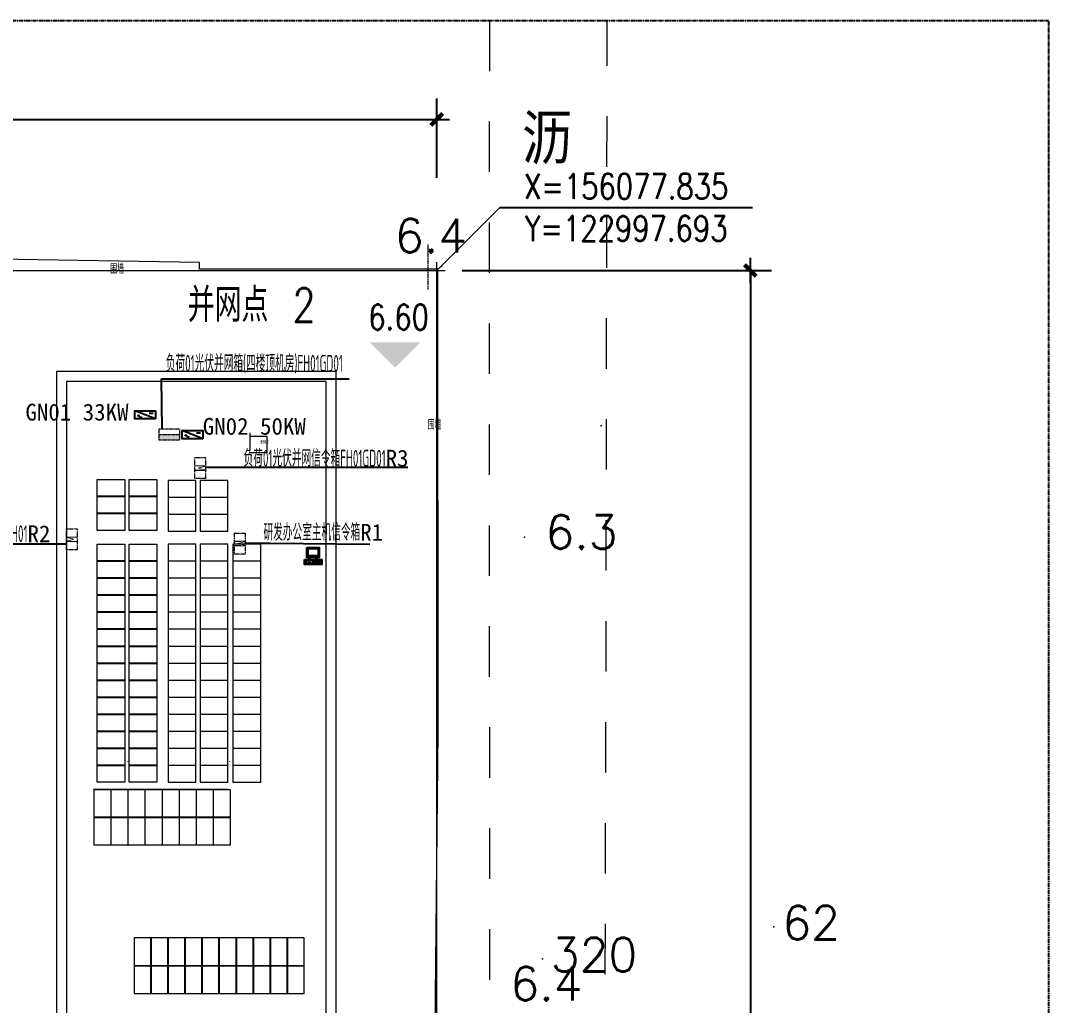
# Model space of a CAD drawing. Header units: millimetres. Extents: x 2511 to 152931, y 805 to 220503.
# Drawn here: x 91862 to 152931, y 161972 to 220503 of the extents above; entities that cross this region are included whole.
import ezdxf
from ezdxf.enums import TextEntityAlignment as Align

# ---------------------------------------------------------------- set-up
doc = ezdxf.new("R2010")
doc.units = ezdxf.units.MM
for name, pattern in [('CENTERX2', [4, 2.5, -0.5, 0.5, -0.5]), ('X5', [3, 2, -1]), ('X6', [2, 1, -1])]:
    doc.linetypes.add(name, pattern=pattern)
doc.layers.add('_0', color=7, linetype='Continuous', lineweight=25)
for name, color, linetype in [('A-DOOR', 51, 'Continuous'), ('DLSS', 5, 'Continuous'), ('E_EQPT', 200, 'Continuous'), ('GCD', 1, 'Continuous'), ('LABEL', 7, 'Continuous'), ('PUB_DIM', 3, 'Continuous'), ('PUB_TEXT', 7, 'Continuous'), ('YZH', 2, 'Continuous'), ('ZDH', 1, 'Continuous'), ('内部道路', 2, 'X6'), ('拟建建筑', 1, 'X5'), ('汇流箱逆变器', 7, 'Continuous'), ('规划红线', 5, 'Continuous')]:
    doc.layers.add(name, color=color, linetype=linetype)
doc.styles.add('_DIMFONT', font='TXT.shx', dxfattribs={"bigfont": 'hztxt.shx'})
doc.styles.add('_HZTXT', font='txt.shx', dxfattribs={"width": 0.8, "bigfont": 'hztxt.shx'})
doc.styles.add('DIM_FONT', font='SIMPLEX.shx', dxfattribs={"width": 0.3, "bigfont": 'GBCBIG.shx'})
doc.styles.add('HZ', font='romanS.shx', dxfattribs={"width": 0.8, "bigfont": 'hztxt.shx'})
doc.styles.get("Standard").update_dxf_attribs({"font": 'arial.ttf'})
doc.styles.add('系统图文字', font='tssdeng.shx', dxfattribs={"width": 0.5, "bigfont": 'hztxt.shx'})
doc.linetypes.add('X17', pattern='A,9.4,[169,symbolx.shx,S=1,R=0,X=0,Y=0.15],0.6', length=10)
doc.dimstyles.new('DIMN500', dxfattribs={"dimscale": 5, "dimtxt": 300, "dimasz": 1, "dimexe": 250, "dimexo": 300, "dimgap": 150, "dimtad": 1, "dimdec": 0, "dimdsep": 46, "dimtxsty": 'DIM_FONT', "dimblk": '_dimx', "dimcen": 2.5, "dimclrt": 7, "dimadec": 0, "dimazin": 0, "dimtfac": 1, "dimtdec": 0, "dimtix": 1, "dimtmove": 2, "dimatfit": 3, "dimldrblk": '_dimx', "dimfxl": 0, "dimarcsym": 0})
doc.dimstyles.new('ISO-25', dxfattribs={"dimtxt": 2.5, "dimasz": 2.5, "dimexe": 1.25, "dimexo": 0.625, "dimtad": 1, "dimtxsty": 'Standard', "dimcen": 2.5, "dimadec": 0, "dimazin": 0, "dimtfac": 1, "dimtmove": 0, "dimatfit": 3, "dimfxl": 0, "dimarcsym": 0})

# ---------------------------------------------------------------- blocks, each defined once
blk = doc.blocks.new('_dimx')
blk.add_line((-150, 0), (150, 0))
at = {"const_width": 50}
blk.add_lwpolyline([(-70, -70), (70, 70)], dxfattribs=at)
blk = doc.blocks.new('*D13')
at = {"layer": 'Defpoints', "color": 0, "transparency": 16777216}
for p in [(116594, 214628), (13571, 209640), (116594, 209650)]:
    blk.add_point(p, dxfattribs=at)
at = {"layer": 'PUB_DIM', "color": 0, "lineweight": -2, "transparency": 16777216}
for p, q in [((13571, 211140), (13570, 215868)), ((116594, 211150), (116593, 215878)), ((13576, 214618), (116589, 214628))]:
    blk.add_line(p, q, dxfattribs=at)
at = {"layer": 'PUB_DIM', "color": 0, "lineweight": -2, "transparency": 16777216, "xscale": 5, "yscale": 5, "zscale": 5}
for p, rotation in [((13571, 214618), 180.0055614551142), ((116594, 214628), 0.005561455114237421)]:
    blk.add_blockref('_dimx', p, dxfattribs=dict(at, rotation=rotation))
at = {"layer": 'PUB_DIM', "color": 7, "lineweight": 0, "transparency": 16777216, "insert": (65082, 216123), "char_height": 1500, "attachment_point": 5, "rotation": 0.00556, "style": 'DIM_FONT'}
blk.add_mtext('103.0m', dxfattribs=at)
blk = doc.blocks.new('_DIMZB1')
blk.add_line((0, 0), (3000, 0))
at = {"style": '_DIMFONT', "width": 0.8}
for tag, p in [('X=', (1500, 250)), ('Y=', (1500, -250))]:
    blk.add_attdef(tag, text='', height=300, dxfattribs=at).set_placement(p, align=Align.MIDDLE)
blk = doc.blocks.new('*D12')
at = {"layer": 'Defpoints', "color": 0, "transparency": 16777216}
for p in [(116594, 205650), (116594, 19650), (135223, 19650)]:
    blk.add_point(p, dxfattribs=at)
at = {"layer": 'PUB_DIM', "color": 0, "lineweight": -2, "transparency": 16777216}
for p, q in [((118094, 205650), (136473, 205650)), ((135223, 205645), (135223, 19655)), ((118094, 19650), (136473, 19650))]:
    blk.add_line(p, q, dxfattribs=at)
at = {"layer": 'PUB_DIM', "color": 0, "lineweight": -2, "transparency": 16777216, "xscale": 5, "yscale": 5, "zscale": 5}
for p, rotation in [((135223, 205650), 90), ((135223, 19650), 270)]:
    blk.add_blockref('_dimx', p, dxfattribs=dict(at, rotation=rotation))
at = {"layer": 'PUB_DIM', "color": 7, "lineweight": 0, "transparency": 16777216, "insert": (133723, 112650), "char_height": 1500, "attachment_point": 5, "rotation": 90, "style": 'DIM_FONT'}
blk.add_mtext('186.0m', dxfattribs=at)
blk = doc.blocks.new('A$C1D607A54')
for p, q in [((404, 344), (404, 1044)), ((504, 1144), (717, 1144)), ((1430, 244), (504, 244)), ((717, 1144), (1467, 328)), ((912, 1881), (912, 1707)), ((912, 1707), (1359, 1707)), ((1717, 244), (967, 1060)), ((1004, 1144), (1978, 1144)), ((1359, 1707), (1359, 1566)), ((1359, 1566), (1605, 1566)), ((1978, 244), (1717, 244)), ((2078, 1044), (2078, 344)), ((3170, 1566), (2924, 1566)), ((3617, 1707), (3170, 1707)), ((3170, 1707), (3170, 1566)), ((3617, 1881), (3617, 1707))]:
    blk.add_line(p, q)
for points in [[(640, 4510), (3889, 4510), (3889, 1881), (640, 1881)], [(0, 1330), (4547, 1330), (4547, 0), (0, 0)], [(1007, 2110), (1237, 2110), (1237, 2042), (1007, 2042)], [(2586, 1144), (4253, 1144), (4253, 244), (2586, 244)]]:
    blk.add_lwpolyline(points, close=True)
for points in [[(1070, 4260), (3459, 4260, -0.4142136), (3559, 4160), (3559, 2416, -0.4142136), (3459, 2316), (1070, 2316, -0.4142136), (970, 2416), (970, 4160, -0.4142136)], [(2750, 1027), (2768, 1027, -0.4142136), (2773, 1022), (2773, 763, -0.4142136), (2768, 758), (2750, 758, -0.4142136), (2745, 763), (2745, 1022, -0.4142136)], [(2750, 360), (2768, 360, 0.4142136), (2773, 365), (2773, 625, 0.4142136), (2768, 630), (2750, 630, 0.4142136), (2745, 625), (2745, 365, 0.4142136)], [(2792, 1027), (2810, 1027, -0.4142136), (2815, 1022), (2815, 763, -0.4142136), (2810, 758), (2792, 758, -0.4142136), (2787, 763), (2787, 1022, -0.4142136)], [(2792, 360), (2810, 360, 0.4142136), (2815, 365), (2815, 625, 0.4142136), (2810, 630), (2792, 630, 0.4142136), (2787, 625), (2787, 365, 0.4142136)], [(2834, 1027), (2852, 1027, -0.4142136), (2857, 1022), (2857, 763, -0.4142136), (2852, 758), (2834, 758, -0.4142136), (2829, 763), (2829, 1022, -0.4142136)], [(2834, 360), (2852, 360, 0.4142136), (2857, 365), (2857, 625, 0.4142136), (2852, 630), (2834, 630, 0.4142136), (2829, 625), (2829, 365, 0.4142136)], [(2876, 1027), (2894, 1027, -0.4142136), (2899, 1022), (2899, 763, -0.4142136), (2894, 758), (2876, 758, -0.4142136), (2871, 763), (2871, 1022, -0.4142136)], [(2876, 360), (2894, 360, 0.4142136), (2899, 365), (2899, 625, 0.4142136), (2894, 630), (2876, 630, 0.4142136), (2871, 625), (2871, 365, 0.4142136)], [(2918, 1027), (2936, 1027, -0.4142136), (2941, 1022), (2941, 763, -0.4142136), (2936, 758), (2918, 758, -0.4142136), (2913, 763), (2913, 1022, -0.4142136)], [(2918, 360), (2936, 360, 0.4142136), (2941, 365), (2941, 625, 0.4142136), (2936, 630), (2918, 630, 0.4142136), (2913, 625), (2913, 365, 0.4142136)], [(2960, 1027), (2978, 1027, -0.4142136), (2983, 1022), (2983, 763, -0.4142136), (2978, 758), (2960, 758, -0.4142136), (2955, 763), (2955, 1022, -0.4142136)], [(2960, 360), (2978, 360, 0.4142136), (2983, 365), (2983, 625, 0.4142136), (2978, 630), (2960, 630, 0.4142136), (2955, 625), (2955, 365, 0.4142136)], [(3002, 1027), (3020, 1027, -0.4142136), (3025, 1022), (3025, 763, -0.4142136), (3020, 758), (3002, 758, -0.4142136), (2997, 763), (2997, 1022, -0.4142136)], [(3002, 360), (3020, 360, 0.4142136), (3025, 365), (3025, 625, 0.4142136), (3020, 630), (3002, 630, 0.4142136), (2997, 625), (2997, 365, 0.4142136)], [(3044, 1027), (3062, 1027, -0.4142136), (3067, 1022), (3067, 763, -0.4142136), (3062, 758), (3044, 758, -0.4142136), (3039, 763), (3039, 1022, -0.4142136)], [(3044, 360), (3062, 360, 0.4142136), (3067, 365), (3067, 625, 0.4142136), (3062, 630), (3044, 630, 0.4142136), (3039, 625), (3039, 365, 0.4142136)], [(3086, 1027), (3104, 1027, -0.4142136), (3109, 1022), (3109, 763, -0.4142136), (3104, 758), (3086, 758, -0.4142136), (3081, 763), (3081, 1022, -0.4142136)], [(3086, 360), (3104, 360, 0.4142136), (3109, 365), (3109, 625, 0.4142136), (3104, 630), (3086, 630, 0.4142136), (3081, 625), (3081, 365, 0.4142136)], [(3129, 1027), (3146, 1027, -0.4142136), (3151, 1022), (3151, 763, -0.4142136), (3146, 758), (3129, 758, -0.4142136), (3124, 763), (3124, 1022, -0.4142136)], [(3129, 360), (3146, 360, 0.4142136), (3151, 365), (3151, 625, 0.4142136), (3146, 630), (3129, 630, 0.4142136), (3124, 625), (3124, 365, 0.4142136)], [(3171, 1027), (3189, 1027, -0.4142136), (3194, 1022), (3194, 763, -0.4142136), (3189, 758), (3171, 758, -0.4142136), (3166, 763), (3166, 1022, -0.4142136)], [(3171, 360), (3189, 360, 0.4142136), (3194, 365), (3194, 625, 0.4142136), (3189, 630), (3171, 630, 0.4142136), (3166, 625), (3166, 365, 0.4142136)], [(3213, 1027), (3231, 1027, -0.4142136), (3236, 1022), (3236, 763, -0.4142136), (3231, 758), (3213, 758, -0.4142136), (3208, 763), (3208, 1022, -0.4142136)], [(3213, 360), (3231, 360, 0.4142136), (3236, 365), (3236, 625, 0.4142136), (3231, 630), (3213, 630, 0.4142136), (3208, 625), (3208, 365, 0.4142136)], [(3255, 1027), (3273, 1027, -0.4142136), (3278, 1022), (3278, 763, -0.4142136), (3273, 758), (3255, 758, -0.4142136), (3250, 763), (3250, 1022, -0.4142136)], [(3255, 360), (3273, 360, 0.4142136), (3278, 365), (3278, 625, 0.4142136), (3273, 630), (3255, 630, 0.4142136), (3250, 625), (3250, 365, 0.4142136)], [(3297, 1027), (3315, 1027, -0.4142136), (3320, 1022), (3320, 763, -0.4142136), (3315, 758), (3297, 758, -0.4142136), (3292, 763), (3292, 1022, -0.4142136)], [(3297, 360), (3315, 360, 0.4142136), (3320, 365), (3320, 625, 0.4142136), (3315, 630), (3297, 630, 0.4142136), (3292, 625), (3292, 365, 0.4142136)], [(3339, 1027), (3357, 1027, -0.4142136), (3362, 1022), (3362, 763, -0.4142136), (3357, 758), (3339, 758, -0.4142136), (3334, 763), (3334, 1022, -0.4142136)], [(3339, 360), (3357, 360, 0.4142136), (3362, 365), (3362, 625, 0.4142136), (3357, 630), (3339, 630, 0.4142136), (3334, 625), (3334, 365, 0.4142136)], [(3381, 1027), (3399, 1027, -0.4142136), (3404, 1022), (3404, 763, -0.4142136), (3399, 758), (3381, 758, -0.4142136), (3376, 763), (3376, 1022, -0.4142136)], [(3381, 360), (3399, 360, 0.4142136), (3404, 365), (3404, 625, 0.4142136), (3399, 630), (3381, 630, 0.4142136), (3376, 625), (3376, 365, 0.4142136)], [(3423, 1027), (3441, 1027, -0.4142136), (3446, 1022), (3446, 763, -0.4142136), (3441, 758), (3423, 758, -0.4142136), (3418, 763), (3418, 1022, -0.4142136)], [(3423, 360), (3441, 360, 0.4142136), (3446, 365), (3446, 625, 0.4142136), (3441, 630), (3423, 630, 0.4142136), (3418, 625), (3418, 365, 0.4142136)], [(3465, 1027), (3483, 1027, -0.4142136), (3488, 1022), (3488, 763, -0.4142136), (3483, 758), (3465, 758, -0.4142136), (3460, 763), (3460, 1022, -0.4142136)], [(3465, 360), (3483, 360, 0.4142136), (3488, 365), (3488, 625, 0.4142136), (3483, 630), (3465, 630, 0.4142136), (3460, 625), (3460, 365, 0.4142136)], [(3507, 1027), (3525, 1027, -0.4142136), (3530, 1022), (3530, 763, -0.4142136), (3525, 758), (3507, 758, -0.4142136), (3502, 763), (3502, 1022, -0.4142136)], [(3507, 360), (3525, 360, 0.4142136), (3530, 365), (3530, 625, 0.4142136), (3525, 630), (3507, 630, 0.4142136), (3502, 625), (3502, 365, 0.4142136)], [(3549, 1027), (3567, 1027, -0.4142136), (3572, 1022), (3572, 763, -0.4142136), (3567, 758), (3549, 758, -0.4142136), (3544, 763), (3544, 1022, -0.4142136)], [(3549, 360), (3567, 360, 0.4142136), (3572, 365), (3572, 625, 0.4142136), (3567, 630), (3549, 630, 0.4142136), (3544, 625), (3544, 365, 0.4142136)], [(3591, 1027), (3609, 1027, -0.4142136), (3614, 1022), (3614, 763, -0.4142136), (3609, 758), (3591, 758, -0.4142136), (3586, 763), (3586, 1022, -0.4142136)], [(3591, 360), (3609, 360, 0.4142136), (3614, 365), (3614, 625, 0.4142136), (3609, 630), (3591, 630, 0.4142136), (3586, 625), (3586, 365, 0.4142136)], [(3633, 1027), (3651, 1027, -0.4142136), (3656, 1022), (3656, 763, -0.4142136), (3651, 758), (3633, 758, -0.4142136), (3628, 763), (3628, 1022, -0.4142136)], [(3633, 360), (3651, 360, 0.4142136), (3656, 365), (3656, 625, 0.4142136), (3651, 630), (3633, 630, 0.4142136), (3628, 625), (3628, 365, 0.4142136)], [(3675, 1027), (3693, 1027, -0.4142136), (3698, 1022), (3698, 763, -0.4142136), (3693, 758), (3675, 758, -0.4142136), (3670, 763), (3670, 1022, -0.4142136)], [(3675, 360), (3693, 360, 0.4142136), (3698, 365), (3698, 625, 0.4142136), (3693, 630), (3675, 630, 0.4142136), (3670, 625), (3670, 365, 0.4142136)], [(3718, 1027), (3735, 1027, -0.4142136), (3740, 1022), (3740, 763, -0.4142136), (3735, 758), (3718, 758, -0.4142136), (3713, 763), (3713, 1022, -0.4142136)], [(3718, 360), (3735, 360, 0.4142136), (3740, 365), (3740, 625, 0.4142136), (3735, 630), (3718, 630, 0.4142136), (3713, 625), (3713, 365, 0.4142136)], [(3760, 1027), (3778, 1027, -0.4142136), (3783, 1022), (3783, 763, -0.4142136), (3778, 758), (3760, 758, -0.4142136), (3755, 763), (3755, 1022, -0.4142136)], [(3760, 360), (3778, 360, 0.4142136), (3783, 365), (3783, 625, 0.4142136), (3778, 630), (3760, 630, 0.4142136), (3755, 625), (3755, 365, 0.4142136)], [(3802, 1027), (3820, 1027, -0.4142136), (3825, 1022), (3825, 763, -0.4142136), (3820, 758), (3802, 758, -0.4142136), (3797, 763), (3797, 1022, -0.4142136)], [(3802, 360), (3820, 360, 0.4142136), (3825, 365), (3825, 625, 0.4142136), (3820, 630), (3802, 630, 0.4142136), (3797, 625), (3797, 365, 0.4142136)], [(3844, 1027), (3862, 1027, -0.4142136), (3867, 1022), (3867, 763, -0.4142136), (3862, 758), (3844, 758, -0.4142136), (3839, 763), (3839, 1022, -0.4142136)], [(3844, 360), (3862, 360, 0.4142136), (3867, 365), (3867, 625, 0.4142136), (3862, 630), (3844, 630, 0.4142136), (3839, 625), (3839, 365, 0.4142136)], [(3886, 1027), (3904, 1027, -0.4142136), (3909, 1022), (3909, 763, -0.4142136), (3904, 758), (3886, 758, -0.4142136), (3881, 763), (3881, 1022, -0.4142136)], [(3886, 360), (3904, 360, 0.4142136), (3909, 365), (3909, 625, 0.4142136), (3904, 630), (3886, 630, 0.4142136), (3881, 625), (3881, 365, 0.4142136)], [(3928, 1027), (3946, 1027, -0.4142136), (3951, 1022), (3951, 763, -0.4142136), (3946, 758), (3928, 758, -0.4142136), (3923, 763), (3923, 1022, -0.4142136)], [(3928, 360), (3946, 360, 0.4142136), (3951, 365), (3951, 625, 0.4142136), (3946, 630), (3928, 630, 0.4142136), (3923, 625), (3923, 365, 0.4142136)], [(3970, 1027), (3988, 1027, -0.4142136), (3993, 1022), (3993, 763, -0.4142136), (3988, 758), (3970, 758, -0.4142136), (3965, 763), (3965, 1022, -0.4142136)], [(3970, 360), (3988, 360, 0.4142136), (3993, 365), (3993, 625, 0.4142136), (3988, 630), (3970, 630, 0.4142136), (3965, 625), (3965, 365, 0.4142136)], [(4012, 1027), (4030, 1027, -0.4142136), (4035, 1022), (4035, 763, -0.4142136), (4030, 758), (4012, 758, -0.4142136), (4007, 763), (4007, 1022, -0.4142136)], [(4012, 360), (4030, 360, 0.4142136), (4035, 365), (4035, 625, 0.4142136), (4030, 630), (4012, 630, 0.4142136), (4007, 625), (4007, 365, 0.4142136)], [(4054, 1027), (4072, 1027, -0.4142136), (4077, 1022), (4077, 763, -0.4142136), (4072, 758), (4054, 758, -0.4142136), (4049, 763), (4049, 1022, -0.4142136)], [(4054, 360), (4072, 360, 0.4142136), (4077, 365), (4077, 625, 0.4142136), (4072, 630), (4054, 630, 0.4142136), (4049, 625), (4049, 365, 0.4142136)]]:
    blk.add_lwpolyline(points, format="xyb", close=True)
for centre, radius, start, end in [((504, 1044), 100, 90, 180), ((504, 344), 100, 180, 270), ((1004, 1094), 50, 90, 222.58401), ((1867, -13), 1601, 99.40858, 122.97654), ((1430, 294), 50, 270, 42.58401), ((1978, 1044), 100, 0, 90), ((1978, 344), 100, 270, 0), ((2662, -13), 1601, 57.02346, 80.59142)]:
    blk.add_arc(centre, radius, start, end)
blk = doc.blocks.new('huiliuxiang')
at = {"layer": 'E_EQPT'}
for p, q in [((3233230, -6063851), (3234480, -6064347)), ((3233366, -6064190), (3233601, -6064190))]:
    blk.add_line(p, q, dxfattribs=at)
blk.add_lwpolyline([(3233230, -6063851), (3234480, -6063851), (3234480, -6064347), (3233230, -6064347)], close=True, dxfattribs=at)
for centre, radius, start, end in [((3234128, -6064003), 63.2, 359.21307, 180.78693), ((3234255, -6064003), 63.6, 180.78116, 359.21884)]:
    blk.add_arc(centre, radius, start, end, dxfattribs=at)
blk = doc.blocks.new('动力箱')
h = blk.add_hatch(color=1)
h.dxf.hatch_style = 1
h.paths.add_polyline_path([(67913, 199582), (67913, 199129), (69694, 199129), (69694, 199582)])
at = {"layer": 'A-DOOR', "color": 1, "linetype": 'CENTERX2', "lineweight": 15}
blk.add_line((67913, 199582), (69694, 199582), dxfattribs=at)
blk.add_lwpolyline([(67913, 199129), (69694, 199129), (69694, 200036), (67913, 200036)], close=True, dxfattribs=at)

msp = doc.modelspace()

# ---------------------------------------------------------------- hatches: boundary and pattern name
at = {"lineweight": 0, "transparency": 33554470}
msp.add_hatch(color=256, dxfattribs=at).paths.add_polyline_path([(112616.08, 201380.44), (114116.08, 199880.44), (115616.08, 201380.44)])

# ---------------------------------------------------------------- linework, layer by layer
at = {"color": 3}
for points in [[(114877.92, 193937.76), (104756.11, 193934.41), (102849.64, 193934.41)], [(112613.66, 189371.53), (106682.95, 189424.41), (105215.1, 189424.41)]]:
    msp.add_lwpolyline(points, dxfattribs=at)
at = {"color": 3, "lineweight": 0, "transparency": 33554470}
for points in [[(96406.99, 193223.64), (98056.99, 193223.64), (98056.99, 192231.64), (96406.99, 192231.64), (96406.99, 193223.64)], [(98308.8, 193223.64), (99958.8, 193223.64), (99958.8, 192231.64), (98308.8, 192231.64), (98308.8, 193223.64)], [(102279.11, 193177.33), (100629.11, 193177.33), (100629.11, 192185.33), (102279.11, 192185.33), (102279.11, 193177.33)], [(104180.92, 193177.33), (102530.92, 193177.33), (102530.92, 192185.33), (104180.92, 192185.33), (104180.92, 193177.33)], [(96406.99, 192211.64), (98056.99, 192211.64), (98056.99, 191219.64), (96406.99, 191219.64), (96406.99, 192211.64)], [(98308.8, 192211.64), (99958.8, 192211.64), (99958.8, 191219.64), (98308.8, 191219.64), (98308.8, 192211.64)], [(102279.11, 192165.33), (100629.11, 192165.33), (100629.11, 191173.33), (102279.11, 191173.33), (102279.11, 192165.33)], [(104180.92, 192165.33), (102530.92, 192165.33), (102530.92, 191173.33), (104180.92, 191173.33), (104180.92, 192165.33)], [(96406.99, 191199.64), (98056.99, 191199.64), (98056.99, 190207.64), (96406.99, 190207.64), (96406.99, 191199.64)], [(98308.8, 191199.64), (99958.8, 191199.64), (99958.8, 190207.64), (98308.8, 190207.64), (98308.8, 191199.64)], [(102279.11, 191153.33), (100629.11, 191153.33), (100629.11, 190161.33), (102279.11, 190161.33), (102279.11, 191153.33)], [(104180.92, 191153.33), (102530.92, 191153.33), (102530.92, 190161.33), (104180.92, 190161.33), (104180.92, 191153.33)], [(96406.99, 189384.98), (98056.99, 189384.98), (98056.99, 188392.98), (96406.99, 188392.98), (96406.99, 189384.98)], [(98308.8, 189384.98), (99958.8, 189384.98), (99958.8, 188392.98), (98308.8, 188392.98), (98308.8, 189384.98)], [(102279.11, 189384.98), (100629.11, 189384.98), (100629.11, 188392.98), (102279.11, 188392.98), (102279.11, 189384.98)], [(104180.92, 189384.98), (102530.92, 189384.98), (102530.92, 188392.98), (104180.92, 188392.98), (104180.92, 189384.98)], [(96406.99, 188372.98), (98056.99, 188372.98), (98056.99, 187380.98), (96406.99, 187380.98), (96406.99, 188372.98)], [(98308.8, 188372.98), (99958.8, 188372.98), (99958.8, 187380.98), (98308.8, 187380.98), (98308.8, 188372.98)], [(102279.11, 188372.98), (100629.11, 188372.98), (100629.11, 187380.98), (102279.11, 187380.98), (102279.11, 188372.98)], [(104180.92, 188372.98), (102530.92, 188372.98), (102530.92, 187380.98), (104180.92, 187380.98), (104180.92, 188372.98)], [(96406.99, 187360.98), (98056.99, 187360.98), (98056.99, 186368.98), (96406.99, 186368.98), (96406.99, 187360.98)], [(98308.8, 187360.98), (99958.8, 187360.98), (99958.8, 186368.98), (98308.8, 186368.98), (98308.8, 187360.98)], [(102279.11, 187360.98), (100629.11, 187360.98), (100629.11, 186368.98), (102279.11, 186368.98), (102279.11, 187360.98)], [(104180.92, 187360.98), (102530.92, 187360.98), (102530.92, 186368.98), (104180.92, 186368.98), (104180.92, 187360.98)], [(96406.99, 186348.98), (98056.99, 186348.98), (98056.99, 185356.98), (96406.99, 185356.98), (96406.99, 186348.98)], [(98308.8, 186348.98), (99958.8, 186348.98), (99958.8, 185356.98), (98308.8, 185356.98), (98308.8, 186348.98)], [(102279.11, 186348.98), (100629.11, 186348.98), (100629.11, 185356.98), (102279.11, 185356.98), (102279.11, 186348.98)], [(104180.92, 186348.98), (102530.92, 186348.98), (102530.92, 185356.98), (104180.92, 185356.98), (104180.92, 186348.98)], [(96406.99, 185336.98), (98056.99, 185336.98), (98056.99, 184344.98), (96406.99, 184344.98), (96406.99, 185336.98)], [(98308.8, 185336.98), (99958.8, 185336.98), (99958.8, 184344.98), (98308.8, 184344.98), (98308.8, 185336.98)], [(102279.11, 185336.98), (100629.11, 185336.98), (100629.11, 184344.98), (102279.11, 184344.98), (102279.11, 185336.98)], [(104180.92, 185336.98), (102530.92, 185336.98), (102530.92, 184344.98), (104180.92, 184344.98), (104180.92, 185336.98)], [(96406.99, 184324.98), (98056.99, 184324.98), (98056.99, 183332.98), (96406.99, 183332.98), (96406.99, 184324.98)], [(98308.8, 184324.98), (99958.8, 184324.98), (99958.8, 183332.98), (98308.8, 183332.98), (98308.8, 184324.98)], [(102279.11, 184324.98), (100629.11, 184324.98), (100629.11, 183332.98), (102279.11, 183332.98), (102279.11, 184324.98)], [(104180.92, 184324.98), (102530.92, 184324.98), (102530.92, 183332.98), (104180.92, 183332.98), (104180.92, 184324.98)], [(96406.99, 183312.98), (98056.99, 183312.98), (98056.99, 182320.98), (96406.99, 182320.98), (96406.99, 183312.98)], [(98308.8, 183312.98), (99958.8, 183312.98), (99958.8, 182320.98), (98308.8, 182320.98), (98308.8, 183312.98)], [(102279.11, 183312.98), (100629.11, 183312.98), (100629.11, 182320.98), (102279.11, 182320.98), (102279.11, 183312.98)], [(104180.92, 183312.98), (102530.92, 183312.98), (102530.92, 182320.98), (104180.92, 182320.98), (104180.92, 183312.98)], [(96406.99, 182300.98), (98056.99, 182300.98), (98056.99, 181308.98), (96406.99, 181308.98), (96406.99, 182300.98)], [(98308.8, 182300.98), (99958.8, 182300.98), (99958.8, 181308.98), (98308.8, 181308.98), (98308.8, 182300.98)], [(102279.11, 182300.98), (100629.11, 182300.98), (100629.11, 181308.98), (102279.11, 181308.98), (102279.11, 182300.98)], [(104180.92, 182300.98), (102530.92, 182300.98), (102530.92, 181308.98), (104180.92, 181308.98), (104180.92, 182300.98)], [(96406.99, 181288.98), (98056.99, 181288.98), (98056.99, 180296.98), (96406.99, 180296.98), (96406.99, 181288.98)], [(98308.8, 181288.98), (99958.8, 181288.98), (99958.8, 180296.98), (98308.8, 180296.98), (98308.8, 181288.98)], [(102279.11, 181288.98), (100629.11, 181288.98), (100629.11, 180296.98), (102279.11, 180296.98), (102279.11, 181288.98)], [(104180.92, 181288.98), (102530.92, 181288.98), (102530.92, 180296.98), (104180.92, 180296.98), (104180.92, 181288.98)], [(96406.99, 180276.98), (98056.99, 180276.98), (98056.99, 179284.98), (96406.99, 179284.98), (96406.99, 180276.98)], [(98308.8, 180276.98), (99958.8, 180276.98), (99958.8, 179284.98), (98308.8, 179284.98), (98308.8, 180276.98)], [(102279.11, 180276.98), (100629.11, 180276.98), (100629.11, 179284.98), (102279.11, 179284.98), (102279.11, 180276.98)], [(104180.92, 180276.98), (102530.92, 180276.98), (102530.92, 179284.98), (104180.92, 179284.98), (104180.92, 180276.98)], [(96406.99, 179264.98), (98056.99, 179264.98), (98056.99, 178272.98), (96406.99, 178272.98), (96406.99, 179264.98)], [(98308.8, 179264.98), (99958.8, 179264.98), (99958.8, 178272.98), (98308.8, 178272.98), (98308.8, 179264.98)], [(102279.11, 179264.98), (100629.11, 179264.98), (100629.11, 178272.98), (102279.11, 178272.98), (102279.11, 179264.98)], [(104180.92, 179264.98), (102530.92, 179264.98), (102530.92, 178272.98), (104180.92, 178272.98), (104180.92, 179264.98)], [(96406.99, 178252.98), (98056.99, 178252.98), (98056.99, 177260.98), (96406.99, 177260.98), (96406.99, 178252.98)], [(98308.8, 178252.98), (99958.8, 178252.98), (99958.8, 177260.98), (98308.8, 177260.98), (98308.8, 178252.98)], [(102279.11, 178252.98), (100629.11, 178252.98), (100629.11, 177260.98), (102279.11, 177260.98), (102279.11, 178252.98)], [(104180.92, 178252.98), (102530.92, 178252.98), (102530.92, 177260.98), (104180.92, 177260.98), (104180.92, 178252.98)], [(96406.99, 177240.98), (98056.99, 177240.98), (98056.99, 176248.98), (96406.99, 176248.98), (96406.99, 177240.98)], [(98308.8, 177240.98), (99958.8, 177240.98), (99958.8, 176248.98), (98308.8, 176248.98), (98308.8, 177240.98)], [(102279.11, 177240.98), (100629.11, 177240.98), (100629.11, 176248.98), (102279.11, 176248.98), (102279.11, 177240.98)], [(104180.92, 177240.98), (102530.92, 177240.98), (102530.92, 176248.98), (104180.92, 176248.98), (104180.92, 177240.98)], [(96406.99, 176228.98), (98056.99, 176228.98), (98056.99, 175236.98), (96406.99, 175236.98), (96406.99, 176228.98)], [(98308.8, 176228.98), (99958.8, 176228.98), (99958.8, 175236.98), (98308.8, 175236.98), (98308.8, 176228.98)], [(102279.11, 176228.98), (100629.11, 176228.98), (100629.11, 175236.98), (102279.11, 175236.98), (102279.11, 176228.98)], [(104180.92, 176228.98), (102530.92, 176228.98), (102530.92, 175236.98), (104180.92, 175236.98), (104180.92, 176228.98)], [(97230.86, 174807.75), (97230.86, 173157.75), (96238.86, 173157.75), (96238.86, 174807.75), (97230.86, 174807.75)], [(98242.86, 174807.75), (98242.86, 173157.75), (97250.86, 173157.75), (97250.86, 174807.75), (98242.86, 174807.75)], [(99254.86, 174807.75), (99254.86, 173157.75), (98262.86, 173157.75), (98262.86, 174807.75), (99254.86, 174807.75)], [(100266.86, 174807.75), (100266.86, 173157.75), (99274.86, 173157.75), (99274.86, 174807.75), (100266.86, 174807.75)], [(101278.86, 174807.75), (101278.86, 173157.75), (100286.86, 173157.75), (100286.86, 174807.75), (101278.86, 174807.75)], [(102290.86, 174807.75), (102290.86, 173157.75), (101298.86, 173157.75), (101298.86, 174807.75), (102290.86, 174807.75)], [(103302.86, 174807.75), (103302.86, 173157.75), (102310.86, 173157.75), (102310.86, 174807.75), (103302.86, 174807.75)], [(104314.86, 174807.75), (104314.86, 173157.75), (103322.86, 173157.75), (103322.86, 174807.75), (104314.86, 174807.75)], [(97230.86, 173137.75), (97230.86, 171487.75), (96238.86, 171487.75), (96238.86, 173137.75), (97230.86, 173137.75)], [(98242.86, 173137.75), (98242.86, 171487.75), (97250.86, 171487.75), (97250.86, 173137.75), (98242.86, 173137.75)], [(99254.86, 173137.75), (99254.86, 171487.75), (98262.86, 171487.75), (98262.86, 173137.75), (99254.86, 173137.75)], [(100266.86, 173137.75), (100266.86, 171487.75), (99274.86, 171487.75), (99274.86, 173137.75), (100266.86, 173137.75)], [(101278.86, 173137.75), (101278.86, 171487.75), (100286.86, 171487.75), (100286.86, 173137.75), (101278.86, 173137.75)], [(102290.86, 173137.75), (102290.86, 171487.75), (101298.86, 171487.75), (101298.86, 173137.75), (102290.86, 173137.75)], [(103302.86, 173137.75), (103302.86, 171487.75), (102310.86, 171487.75), (102310.86, 173137.75), (103302.86, 173137.75)], [(104314.86, 173137.75), (104314.86, 171487.75), (103322.86, 171487.75), (103322.86, 173137.75), (104314.86, 173137.75)], [(99603.56, 164331.81), (99603.56, 165981.81), (98611.56, 165981.81), (98611.56, 164331.81), (99603.56, 164331.81)], [(100615.56, 164331.81), (100615.56, 165981.81), (99623.56, 165981.81), (99623.56, 164331.81), (100615.56, 164331.81)], [(101627.56, 164331.81), (101627.56, 165981.81), (100635.56, 165981.81), (100635.56, 164331.81), (101627.56, 164331.81)], [(102639.56, 164331.81), (102639.56, 165981.81), (101647.56, 165981.81), (101647.56, 164331.81), (102639.56, 164331.81)], [(103651.56, 164331.81), (103651.56, 165981.81), (102659.56, 165981.81), (102659.56, 164331.81), (103651.56, 164331.81)], [(104663.56, 164331.81), (104663.56, 165981.81), (103671.56, 165981.81), (103671.56, 164331.81), (104663.56, 164331.81)], [(105675.56, 164331.81), (105675.56, 165981.81), (104683.56, 165981.81), (104683.56, 164331.81), (105675.56, 164331.81)], [(106687.56, 164331.81), (106687.56, 165981.81), (105695.56, 165981.81), (105695.56, 164331.81), (106687.56, 164331.81)], [(107699.56, 164331.81), (107699.56, 165981.81), (106707.56, 165981.81), (106707.56, 164331.81), (107699.56, 164331.81)], [(108711.56, 164331.81), (108711.56, 165981.81), (107719.56, 165981.81), (107719.56, 164331.81), (108711.56, 164331.81)], [(99603.56, 162681.81), (99603.56, 164331.81), (98611.56, 164331.81), (98611.56, 162681.81), (99603.56, 162681.81)], [(100615.56, 162681.81), (100615.56, 164331.81), (99623.56, 164331.81), (99623.56, 162681.81), (100615.56, 162681.81)], [(101627.56, 162681.81), (101627.56, 164331.81), (100635.56, 164331.81), (100635.56, 162681.81), (101627.56, 162681.81)], [(102639.56, 162681.81), (102639.56, 164331.81), (101647.56, 164331.81), (101647.56, 162681.81), (102639.56, 162681.81)], [(103651.56, 162681.81), (103651.56, 164331.81), (102659.56, 164331.81), (102659.56, 162681.81), (103651.56, 162681.81)], [(104663.56, 162681.81), (104663.56, 164331.81), (103671.56, 164331.81), (103671.56, 162681.81), (104663.56, 162681.81)], [(105675.56, 162681.81), (105675.56, 164331.81), (104683.56, 164331.81), (104683.56, 162681.81), (105675.56, 162681.81)], [(106687.56, 162681.81), (106687.56, 164331.81), (105695.56, 164331.81), (105695.56, 162681.81), (106687.56, 162681.81)], [(107699.56, 162681.81), (107699.56, 164331.81), (106707.56, 164331.81), (106707.56, 162681.81), (107699.56, 162681.81)], [(108711.56, 162681.81), (108711.56, 164331.81), (107719.56, 164331.81), (107719.56, 162681.81), (108711.56, 162681.81)]]:
    msp.add_lwpolyline(points, dxfattribs=at)
at = {"color": 1, "lineweight": 0, "transparency": 33554470}
for points in [[(106130.96, 189384.98), (104480.96, 189384.98), (104480.96, 188392.98), (106130.96, 188392.98), (106130.96, 189384.98)], [(106130.96, 188372.98), (104480.96, 188372.98), (104480.96, 187380.98), (106130.96, 187380.98), (106130.96, 188372.98)], [(106130.96, 187360.98), (104480.96, 187360.98), (104480.96, 186368.98), (106130.96, 186368.98), (106130.96, 187360.98)], [(106130.96, 186348.98), (104480.96, 186348.98), (104480.96, 185356.98), (106130.96, 185356.98), (106130.96, 186348.98)], [(106130.96, 185336.98), (104480.96, 185336.98), (104480.96, 184344.98), (106130.96, 184344.98), (106130.96, 185336.98)], [(106130.96, 184324.98), (104480.96, 184324.98), (104480.96, 183332.98), (106130.96, 183332.98), (106130.96, 184324.98)], [(106130.96, 183312.98), (104480.96, 183312.98), (104480.96, 182320.98), (106130.96, 182320.98), (106130.96, 183312.98)], [(106130.96, 182300.98), (104480.96, 182300.98), (104480.96, 181308.98), (106130.96, 181308.98), (106130.96, 182300.98)], [(106130.96, 181288.98), (104480.96, 181288.98), (104480.96, 180296.98), (106130.96, 180296.98), (106130.96, 181288.98)], [(106130.96, 180276.98), (104480.96, 180276.98), (104480.96, 179284.98), (106130.96, 179284.98), (106130.96, 180276.98)], [(106130.96, 179264.98), (104480.96, 179264.98), (104480.96, 178272.98), (106130.96, 178272.98), (106130.96, 179264.98)], [(106130.96, 178252.98), (104480.96, 178252.98), (104480.96, 177260.98), (106130.96, 177260.98), (106130.96, 178252.98)], [(106130.96, 177240.98), (104480.96, 177240.98), (104480.96, 176248.98), (106130.96, 176248.98), (106130.96, 177240.98)], [(106130.96, 176228.98), (104480.96, 176228.98), (104480.96, 175236.98), (106130.96, 175236.98), (106130.96, 176228.98)]]:
    msp.add_lwpolyline(points, dxfattribs=at)
at = {"layer": 'A-DOOR', "color": 0, "linetype": 'CENTERX2', "lineweight": 0}
msp.add_line((116050.08, 207191.6), (116050.08, 204515.49), dxfattribs=at)
at = {"layer": 'A-DOOR', "color": 8, "linetype": 'ByBlock', "lineweight": 0}
for p, q in [((110594.08, 199649.59), (93994.08, 199649.59)), ((93994.08, 199649.59), (93994.08, 119349.59)), ((110594.08, 199649.59), (110594.08, 119349.59))]:
    msp.add_line(p, q, dxfattribs=at)
at = {"layer": 'A-DOOR', "color": 8, "linetype": 'ByBlock', "lineweight": 0, "transparency": 33554470}
msp.add_line((105493.19, 195993.21), (105493.19, 194987.61), dxfattribs=at)
at = {"layer": 'A-DOOR', "lineweight": 0, "transparency": 33554470}
for p, q in [((98243.99, 176457.75), (98243.99, 176477.75)), ((104293.96, 176457.75), (104293.96, 176477.75)), ((104193.96, 174807.75), (96193.96, 174807.75))]:
    msp.add_line(p, q, dxfattribs=at)
at = {"layer": 'A-DOOR', "color": 0, "linetype": 'CENTERX2'}
msp.add_lwpolyline([(2511.4, 220503.5), (152931.12, 220503.5), (152931.12, 805.39), (2511.4, 805.39)], close=True, dxfattribs=at)
at = {"layer": 'A-DOOR', "color": 8, "linetype": 'ByBlock', "lineweight": 0, "transparency": 33554470}
msp.add_lwpolyline([(105493.19, 195813.2), (106493.19, 195813.2), (106493.19, 194807.6), (105493.19, 194807.6)], dxfattribs=at)
at = {"layer": 'A-DOOR', "color": 1, "linetype": 'CENTERX2', "lineweight": 15}
for points in [[(102849.64, 194526.37), (102849.64, 193279.87), (102215.07, 193279.87), (102215.07, 194526.37)], [(94594.08, 189052.99), (94594.08, 190299.49), (95228.66, 190299.49), (95228.66, 189052.99)], [(105215.1, 190047.66), (105215.1, 188801.16), (104580.53, 188801.16), (104580.53, 190047.66)]]:
    msp.add_lwpolyline(points, close=True, dxfattribs=at)
at = {"layer": 'GCD', "color": 8, "linetype": 'Continuous', "lineweight": 0}
for p in [(116872.08, 205879.88, 6400), (121801.08, 189804.88, 6300), (122863.08, 164742.88, 6400)]:
    msp.add_point(p, dxfattribs=at)
at = {"layer": 'LABEL', "color": 8, "linetype": 'Continuous', "lineweight": 0}
for p, q in [((102487.69, 206125.16), (79222.08, 206521.88)), ((102501.08, 205724.88), (102487.69, 206125.16)), ((116651.08, 205734.88), (102501.08, 205724.88)), ((116681.08, 178254.88), (116651.08, 205734.88)), ((116123.09, 127814.88), (116681.08, 178254.88))]:
    msp.add_line(p, q, dxfattribs=at)
at = {"layer": 'PUB_DIM', "lineweight": 0}
for p, q in [((116594.08, 205649.88), (120344.08, 209399.88)), ((116594.08, 205149.88), (116594.08, 206149.88)), ((116094.08, 205649.88), (117094.08, 205649.88))]:
    msp.add_line(p, q, dxfattribs=at)
at = {"layer": 'YZH', "color": 8, "linetype": 'X17', "lineweight": 0}
for p, q in [((116651.08, 205734.88), (102501.08, 205724.88)), ((116681.08, 178254.88), (116651.08, 205734.88)), ((116123.09, 127814.88), (116681.08, 178254.88))]:
    msp.add_line(p, q, dxfattribs=at)
at = {"layer": 'ZDH', "color": 8, "linetype": 'Continuous', "lineweight": 0}
for p in [(126350.08, 196425.88, 6400), (136620.08, 166634.88), (122863.08, 164742.88, 6444)]:
    msp.add_point(p, dxfattribs=at)
at = {"layer": '内部道路', "color": 8, "lineweight": 0, "ltscale": 3000, "flags": 128}
for points in [[(119716.16, 220503.5), (119701.08, 198524.88), (119721.08, 166904.88), (119721.08, 130364.88), (119721.08, 127814.88)], [(126571.08, 127814.88), (126571.08, 151384.88), (126651.08, 184124.88), (126711.08, 218284.88), (126707.81, 220503.5)]]:
    msp.add_lwpolyline(points, dxfattribs=at)
at = {"layer": '拟建建筑', "color": 7, "lineweight": 0, "ltscale": 10}
for p, q in [((109994.08, 199049.59), (94594.08, 199049.59)), ((94594.08, 199049.59), (94594.08, 119949.59)), ((109994.08, 199049.59), (109994.08, 119949.59))]:
    msp.add_line(p, q, dxfattribs=at)
at = {"layer": '规划红线', "lineweight": 0}
for p in [(13571.08, 205639.88), (116594.08, 109349.59)]:
    msp.add_line(p, (116594.08, 205649.88), dxfattribs=at)

# ---------------------------------------------------------------- block references
at = {"xscale": 0.7, "yscale": 0.7, "zscale": 0.7}
msp.add_blockref('动力箱', (52539.5, 56186.82), dxfattribs=at)
at = {"layer": '_0', "color": 7, "lineweight": 0, "xscale": 0.225, "yscale": 0.225, "zscale": 0.225}
msp.add_blockref('A$C1D607A54', (108734.17, 188175.15), dxfattribs=at)
at = {"layer": 'PUB_DIM', "lineweight": 0, "xscale": 5, "yscale": 5, "zscale": 5}
msp.add_blockref('_DIMZB1', (120344.08, 209399.88), dxfattribs=at).add_auto_attribs({'X=': 'X=156077.835', 'Y=': 'Y=122997.693'})
at = {"layer": '汇流箱逆变器', "linetype": 'Continuous', "lineweight": 0, "xscale": 0.9834211684281601, "yscale": 0.9834211684281601, "zscale": 0.9834211684281601, "rotation": 180}
for p in [(3279499.11, -5766494.97), (3282316.88, -5767675.04)]:
    msp.add_blockref('huiliuxiang', p, dxfattribs=at)

# ---------------------------------------------------------------- texts
at = {"lineweight": 0, "char_height": 600, "width": 27565.3808, "attachment_point": 1, "style": '系统图文字'}
for insert in [(96969.37, 206051.25), (115837.46, 196786.65)]:
    msp.add_mtext(' 围墙', dxfattribs=dict(at, insert=insert))
at = {"color": 1, "lineweight": 15, "char_height": 1000, "attachment_point": 1, "style": '系统图文字'}
for s, insert, width in [('负荷01光伏并网箱(四楼顶机房)FH01GD01', (100489.25, 200630.76), 11133.13), ('{\\fSimHei|b0|i0|c134|p49;\\W1;GN01 33KW}', (92153.47, 197733.03), 9874.3361), ('{\\fSimHei|b0|i0|c134|p49;\\W1;GN02 50KW}', (102687.75, 196891.69), 9286.6844), ('负荷01光伏并网信令箱FH01GD01{\\fSimHei|b0|i0|c134|p49;\\W1;R3}', (105112.31, 194993.72), 9892.8499), ('负荷01负荷柜信令箱(四楼)FH01{\\fSimHei|b0|i0|c134|p49;\\W1;R2}', (84284.25, 190502.8), 9512.0104), ('研发办公室主机信令箱{\\fSimHei|b0|i0|c134|p49;\\W1;R1}', (106293.39, 190590.4), 7027.675)]:
    msp.add_mtext(s, dxfattribs=dict(at, insert=insert, width=width))
at = {"color": 8, "linetype": 'ByBlock', "lineweight": 0, "transparency": 33554470, "insert": (106340.79, 195455.07), "char_height": 175.7906, "width": 3435.9537, "attachment_point": 5, "style": '系统图文字'}
msp.add_mtext('{\\fFangSong_GB2312|b0|i0|c134|p49;出线管控}', dxfattribs=at)
at = {"color": 3, "lineweight": 15, "char_height": 600, "width": 1246.4991, "attachment_point": 5, "style": '系统图文字'}
for insert, rotation in [((102532.36, 193903.12), 270), ((94911.37, 189676.24), 90), ((104897.81, 189424.41), 270)]:
    msp.add_mtext('{\\fSimHei|b0|i0|c134|p49;\\W1;\\C1;M}', dxfattribs=dict(at, insert=insert, rotation=rotation))
at = {"layer": 'DLSS', "color": 8, "linetype": 'Continuous', "lineweight": 0, "style": 'HZ'}
msp.add_text('沥', height=3000, dxfattribs=at).set_placement((123152.51, 213568.13), align=Align.MIDDLE)
at = {"layer": 'GCD', "color": 8, "linetype": 'Continuous', "lineweight": 0, "style": 'HZ'}
for s, p in [('6.4', (116245.07, 207717.01)), ('6.3', (125190.79, 190103.46)), ('6.4', (123103.35, 163262.55))]:
    msp.add_text(s, height=2000, dxfattribs=at).set_placement(p, align=Align.MIDDLE)
at = {"layer": 'PUB_DIM', "color": 1, "lineweight": 0, "style": 'DIM_FONT', "width": 0.8}
msp.add_text('6.60', height=1500, dxfattribs=at).set_placement((114324.34, 202880.44), align=Align.MIDDLE)
at = {"layer": 'PUB_TEXT', "lineweight": 0, "insert": (101788.83, 204598.08), "char_height": 2000, "width": 9346.3868, "attachment_point": 1, "style": '_HZTXT'}
msp.add_mtext('并网点 2', dxfattribs=at)
at = {"layer": 'ZDH', "color": 8, "linetype": 'Continuous', "lineweight": 0, "style": 'HZ'}
for s, p in [('62', (137120.08, 165884.88)), ('320', (123363.08, 163992.88))]:
    msp.add_text(s, height=2000, dxfattribs=at).set_placement(p)

# ---------------------------------------------------------------- dimensions: what is measured, and where the dimension line sits
at = {"layer": 'PUB_DIM', "color": 8, "lineweight": 0}
for p1, p2, distance, override, picture, middle in [((13571.08, 209639.88), (116594.08, 209649.88), 4978.34, {"dimdec": 1, "dimlfac": 0.001, "dimzin": 5, "dimpost": 'm', "dimblk1": '_dimx', "dimblk2": '_dimx', "dimsah": 1, "dimtdec": 1}, '*D13', (65081.95, 216123.22)), ((116594.08, 205649.88), (116594.08, 19649.88), 18629.2, {"dimdec": 1, "dimlfac": 0.001, "dimzin": 5, "dimpost": 'm', "dimblk1": '_DIMX', "dimblk2": '_DIMX', "dimsah": 1, "dimtdec": 1}, '*D12', (133723.28, 112649.88))]:
    dim = msp.add_aligned_dim(p1=p1, p2=p2, distance=distance, dimstyle='DIMN500', override=override, dxfattribs=at)
    dim.commit()
    dim.dimension.update_dxf_attribs({"geometry": picture, "text_midpoint": middle})

# ---------------------------------------------------------------- leaders
at = {"color": 3}
for points, override in [([(100281.31, 196227.19), (100242.17, 199216.79), (111387.36, 199216.79)], {"dimgap": 0.625, "dimtad": 0}), ([(84146.46, 189412.43), (90002.43, 189400.96), (94594.08, 189400.96)], {"dimtad": 0})]:
    msp.add_leader(points, dimstyle='ISO-25', override=override, dxfattribs=at)

doc.saveas('drawing.dxf')
